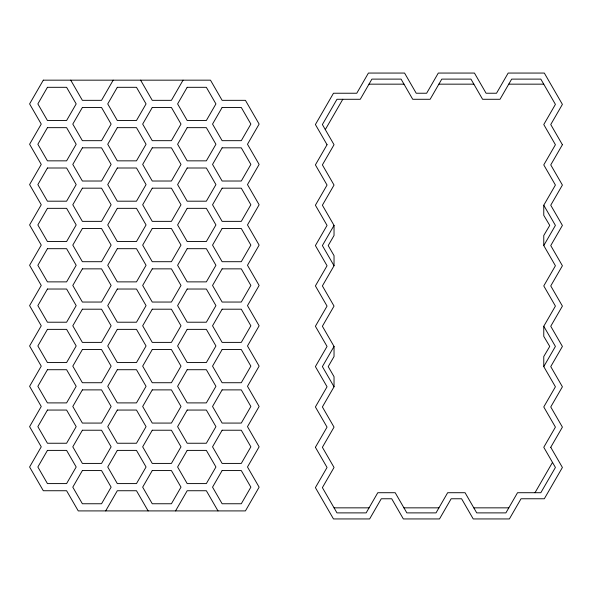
<?xml version="1.0" encoding="UTF-8"?>
<svg xmlns="http://www.w3.org/2000/svg" width="592" height="592" viewBox="0 0 592 592"><rect width="100%" height="100%" fill="white"/><g stroke="black" fill="none" stroke-linecap="round" stroke-linejoin="round"><path stroke-width="0.89" d="M113.183 80.164L101.543 100.337L82.377 100.337L70.729 80.164M183.061 80.164L171.414 100.337L152.255 100.337L140.607 80.164M325.304 129.589L342.798 99.286M105.672 510.911L117.312 490.738L136.478 490.738L148.126 510.911M327.05 144.714L315.403 164.887L327.05 185.059L315.403 205.232L327.05 225.404L315.403 245.569L327.05 265.741L315.403 285.914L327.05 306.086L315.403 326.259L327.05 346.431L315.403 366.596L327.05 386.768L315.403 406.941L327.05 427.113L315.403 447.286M334.036 225.404L322.388 245.569L334.036 265.741L322.388 285.914L334.036 306.086L322.388 326.259L334.036 346.431L334.036 356.517L328.212 366.596L334.036 376.682L334.036 386.768L322.388 406.941L334.036 427.113L322.388 447.286L334.036 467.458L322.388 487.623L336.974 512.887L366.145 512.887L377.785 492.714L395.204 492.714L406.852 512.887L436.015 512.887L447.663 492.714L465.075 492.714L476.723 512.887L505.894 512.887L517.534 492.714L540.829 492.714L555.414 467.458L543.767 447.286L555.414 427.113L543.767 406.941L555.414 386.768L543.767 366.596L543.767 356.517L549.739 346.431L543.767 336.345L543.767 326.259L555.414 306.086L543.767 285.914L555.414 265.741L543.767 245.569L543.767 235.49L549.739 225.404L543.767 215.318L543.767 205.232L555.414 185.059L543.767 164.887L555.414 144.714L543.767 124.542L555.414 104.377L540.829 79.113L511.658 79.113L500.018 99.286L482.598 99.286L470.951 79.113L441.787 79.113L430.14 99.286L412.728 99.286L401.08 79.113L371.909 79.113L360.262 99.286L336.974 99.286L322.388 124.542L334.036 144.714L322.388 164.887L334.036 185.059L322.388 205.232L334.036 225.404L334.036 235.49L328.212 245.569L334.036 255.655L334.036 265.741M175.543 510.911L187.19 490.738L206.349 490.738L217.997 510.911M334.036 346.431L322.388 366.596L334.036 386.768M562.4 144.714L550.752 164.887L562.4 185.059L550.752 205.232L562.4 225.404L550.752 245.569L562.4 265.741L550.752 285.914L562.4 306.086L550.752 326.259L562.4 346.431L550.752 366.596L562.4 386.768L550.752 406.941L562.4 427.113L550.752 447.286M543.767 245.569L555.414 225.404L543.767 205.232M543.767 366.596L555.414 346.431L543.767 326.259M535.005 492.714L552.499 462.411M369.001 84.16L403.988 84.16M438.872 84.16L473.866 84.16M508.75 84.16L543.737 84.16M334.066 507.847L369.053 507.847M403.936 507.847L438.931 507.847M473.815 507.847L508.802 507.847M562.4 144.714L550.752 124.542L562.4 104.377L544.322 73.06L508.165 73.06L496.518 93.233L486.091 93.233L474.444 73.06L438.295 73.06L426.647 93.233L416.22 93.233L404.573 73.06L368.416 73.06L356.769 93.233L333.481 93.233L315.403 124.542L327.05 144.714M550.752 447.286L562.4 467.458L544.322 498.767L521.034 498.767L509.386 518.94L473.23 518.94L461.582 498.767L451.156 498.767L439.508 518.94L403.352 518.94L391.712 498.767L381.278 498.767L369.637 518.94L333.481 518.94L315.403 487.623L327.05 467.458L315.403 447.286M43.312 80.164L29.6 103.911L41.248 124.083L29.6 144.256L41.248 164.421L29.6 184.593L41.248 204.765L29.6 224.938L41.248 245.11L29.6 265.283L41.248 285.448L29.6 305.62L41.248 325.792L29.6 345.965L41.248 366.137L29.6 386.31L41.248 406.482L29.6 426.647L41.248 446.819L29.6 466.992L43.312 490.738L66.6 490.738L78.248 510.911L245.421 510.911L259.126 487.164L247.486 466.992L259.126 446.819L247.486 426.647L259.126 406.482L247.486 386.31L259.126 366.137L247.486 345.965L259.126 325.792L247.486 305.62L259.126 285.448L247.486 265.283L259.126 245.11L247.486 224.938L259.126 204.765L247.486 184.593L259.126 164.421L247.486 144.256L259.126 124.083L245.421 100.337L222.126 100.337L210.478 80.164L43.312 80.164M47.441 87.313L37.858 103.911L47.441 120.509L66.6 120.509L76.183 103.911L66.6 87.313L47.441 87.313M47.441 127.657L37.858 144.256L47.441 160.846L66.6 160.846L76.183 144.256L66.6 127.657L47.441 127.657M47.441 168.002L37.858 184.593L47.441 201.191L66.6 201.191L76.183 184.593L66.6 168.002L47.441 168.002M82.377 107.485L72.794 124.083L82.377 140.674L101.543 140.674L111.118 124.083L101.543 107.485L82.377 107.485M47.441 208.34L37.858 224.938L47.441 241.536L66.6 241.536L76.183 224.938L66.6 208.34L47.441 208.34M82.377 147.83L72.794 164.421L82.377 181.019L101.543 181.019L111.118 164.421L101.543 147.83L82.377 147.83M117.312 87.313L107.737 103.911L117.312 120.509L136.478 120.509L146.061 103.911L136.478 87.313L117.312 87.313M47.441 248.684L37.858 265.283L47.441 281.873L66.6 281.873L76.183 265.283L66.6 248.684L47.441 248.684M82.377 188.175L72.794 204.765L82.377 221.364L101.543 221.364L111.118 204.765L101.543 188.175L82.377 188.175M117.312 127.657L107.737 144.256L117.312 160.846L136.478 160.846L146.061 144.256L136.478 127.657L117.312 127.657M47.441 289.029L37.858 305.62L47.441 322.218L66.6 322.218L76.183 305.62L66.6 289.029L47.441 289.029M82.377 228.512L72.794 245.11L82.377 261.701L101.543 261.701L111.118 245.11L101.543 228.512L82.377 228.512M117.312 168.002L107.737 184.593L117.312 201.191L136.478 201.191L146.061 184.593L136.478 168.002L117.312 168.002M152.255 107.485L142.672 124.083L152.255 140.674L171.414 140.674L180.997 124.083L171.414 107.485L152.255 107.485M47.441 329.367L37.858 345.965L47.441 362.563L66.6 362.563L76.183 345.965L66.6 329.367L47.441 329.367M82.377 268.857L72.794 285.448L82.377 302.046L101.543 302.046L111.118 285.448L101.543 268.857L82.377 268.857M117.312 208.34L107.737 224.938L117.312 241.536L136.478 241.536L146.061 224.938L136.478 208.34L117.312 208.34M152.255 147.83L142.672 164.421L152.255 181.019L171.414 181.019L180.997 164.421L171.414 147.83L152.255 147.83M187.19 87.313L177.607 103.911L187.19 120.509L206.349 120.509L215.932 103.911L206.349 87.313L187.19 87.313M47.441 369.711L37.858 386.31L47.441 402.9L66.6 402.9L76.183 386.31L66.6 369.711L47.441 369.711M82.377 309.202L72.794 325.792L82.377 342.391L101.543 342.391L111.118 325.792L101.543 309.202L82.377 309.202M117.312 248.684L107.737 265.283L117.312 281.873L136.478 281.873L146.061 265.283L136.478 248.684L117.312 248.684M152.255 188.175L142.672 204.765L152.255 221.364L171.414 221.364L180.997 204.765L171.414 188.175L152.255 188.175M187.19 127.657L177.607 144.256L187.19 160.846L206.349 160.846L215.932 144.256L206.349 127.657L187.19 127.657M47.441 410.056L37.858 426.647L47.441 443.245L66.6 443.245L76.183 426.647L66.6 410.056L47.441 410.056M82.377 349.539L72.794 366.137L82.377 382.728L101.543 382.728L111.118 366.137L101.543 349.539L82.377 349.539M117.312 289.029L107.737 305.62L117.312 322.218L136.478 322.218L146.061 305.62L136.478 289.029L117.312 289.029M152.255 228.512L142.672 245.11L152.255 261.701L171.414 261.701L180.997 245.11L171.414 228.512L152.255 228.512M187.19 168.002L177.607 184.593L187.19 201.191L206.349 201.191L215.932 184.593L206.349 168.002L187.19 168.002M222.126 107.485L212.543 124.083L222.126 140.674L241.292 140.674L250.867 124.083L241.292 107.485L222.126 107.485M47.441 450.394L37.858 466.992L47.441 483.59L66.6 483.59L76.183 466.992L66.6 450.394L47.441 450.394M82.377 389.884L72.794 406.482L82.377 423.073L101.543 423.073L111.118 406.482L101.543 389.884L82.377 389.884M117.312 329.367L107.737 345.965L117.312 362.563L136.478 362.563L146.061 345.965L136.478 329.367L117.312 329.367M152.255 268.857L142.672 285.448L152.255 302.046L171.414 302.046L180.997 285.448L171.414 268.857L152.255 268.857M187.19 208.34L177.607 224.938L187.19 241.536L206.349 241.536L215.932 224.938L206.349 208.34L187.19 208.34M222.126 147.83L212.543 164.421L222.126 181.019L241.292 181.019L250.867 164.421L241.292 147.83L222.126 147.83M82.377 430.229L72.794 446.819L82.377 463.418L101.543 463.418L111.118 446.819L101.543 430.229L82.377 430.229M117.312 369.711L107.737 386.31L117.312 402.9L136.478 402.9L146.061 386.31L136.478 369.711L117.312 369.711M152.255 309.202L142.672 325.792L152.255 342.391L171.414 342.391L180.997 325.792L171.414 309.202L152.255 309.202M187.19 248.684L177.607 265.283L187.19 281.873L206.349 281.873L215.932 265.283L206.349 248.684L187.19 248.684M222.126 188.175L212.543 204.765L222.126 221.364L241.292 221.364L250.867 204.765L241.292 188.175L222.126 188.175M82.377 470.566L72.794 487.164L82.377 503.755L101.543 503.755L111.118 487.164L101.543 470.566L82.377 470.566M117.312 410.056L107.737 426.647L117.312 443.245L136.478 443.245L146.061 426.647L136.478 410.056L117.312 410.056M152.255 349.539L142.672 366.137L152.255 382.728L171.414 382.728L180.997 366.137L171.414 349.539L152.255 349.539M187.19 289.029L177.607 305.62L187.19 322.218L206.349 322.218L215.932 305.62L206.349 289.029L187.19 289.029M222.126 228.512L212.543 245.11L222.126 261.701L241.292 261.701L250.867 245.11L241.292 228.512L222.126 228.512M117.312 450.394L107.737 466.992L117.312 483.59L136.478 483.59L146.061 466.992L136.478 450.394L117.312 450.394M152.255 389.884L142.672 406.482L152.255 423.073L171.414 423.073L180.997 406.482L171.414 389.884L152.255 389.884M187.19 329.367L177.607 345.965L187.19 362.563L206.349 362.563L215.932 345.965L206.349 329.367L187.19 329.367M222.126 268.857L212.543 285.448L222.126 302.046L241.292 302.046L250.867 285.448L241.292 268.857L222.126 268.857M152.255 430.229L142.672 446.819L152.255 463.418L171.414 463.418L180.997 446.819L171.414 430.229L152.255 430.229M187.19 369.711L177.607 386.31L187.19 402.9L206.349 402.9L215.932 386.31L206.349 369.711L187.19 369.711M222.126 309.202L212.543 325.792L222.126 342.391L241.292 342.391L250.867 325.792L241.292 309.202L222.126 309.202M152.255 470.566L142.672 487.164L152.255 503.755L171.414 503.755L180.997 487.164L171.414 470.566L152.255 470.566M187.19 410.056L177.607 426.647L187.19 443.245L206.349 443.245L215.932 426.647L206.349 410.056L187.19 410.056M222.126 349.539L212.543 366.137L222.126 382.728L241.292 382.728L250.867 366.137L241.292 349.539L222.126 349.539M187.19 450.394L177.607 466.992L187.19 483.59L206.349 483.59L215.932 466.992L206.349 450.394L187.19 450.394M222.126 389.884L212.543 406.482L222.126 423.073L241.292 423.073L250.867 406.482L241.292 389.884L222.126 389.884M222.126 430.229L212.543 446.819L222.126 463.418L241.292 463.418L250.867 446.819L241.292 430.229L222.126 430.229M222.126 470.566L212.543 487.164L222.126 503.755L241.292 503.755L250.867 487.164L241.292 470.566L222.126 470.566"/></g></svg>
